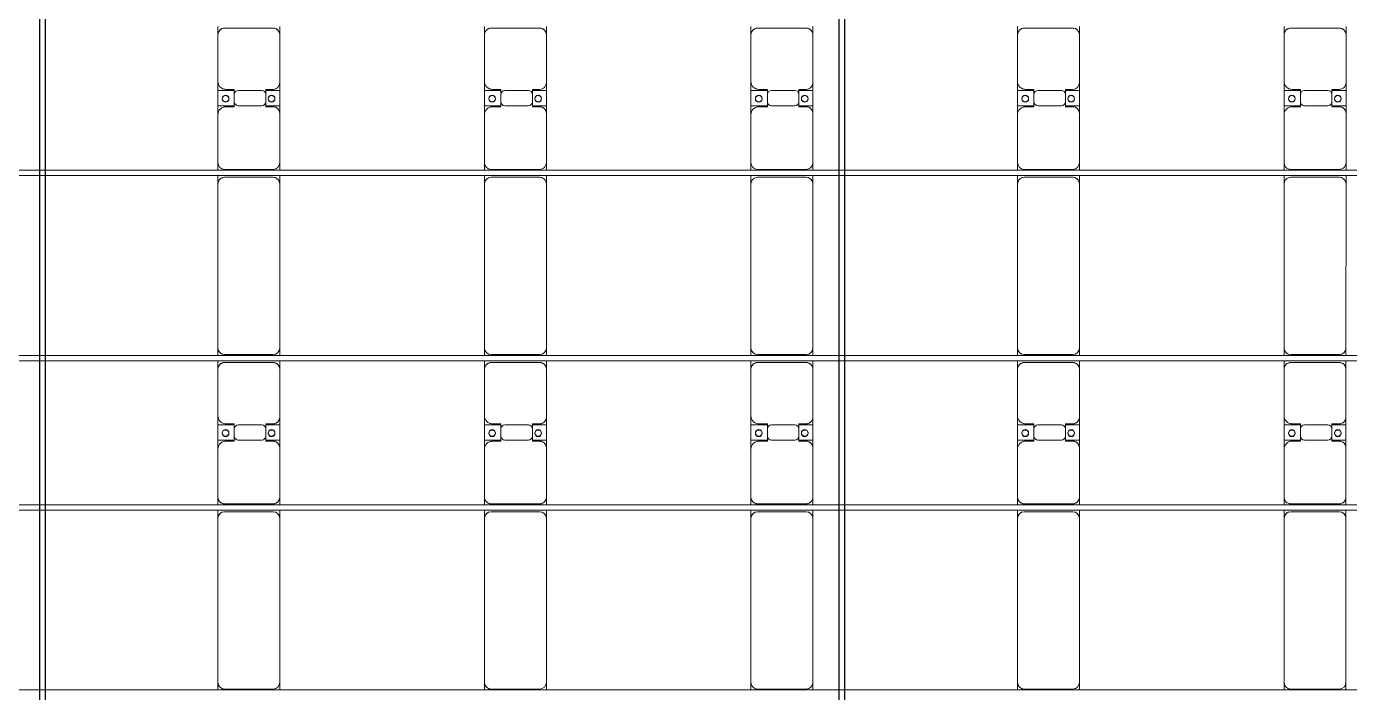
# Model space of a CAD drawing. Header units: millimetres. Extents: x -147246 to 112336, y -213734 to -86506.
# Drawn here: x -33783 to -23856, y -144785 to -139786 of the extents above; entities that cross this region are included whole.
import ezdxf

# ---------------------------------------------------------------- set-up
doc = ezdxf.new("R2010")
doc.units = ezdxf.units.MM
doc.layers.add('A-GENM', color=13, linetype='Continuous', lineweight=9)
doc.layers.add('S-BEAM', color=12, linetype='Continuous', lineweight=9)

# ---------------------------------------------------------------- blocks, each defined once
blk = doc.blocks.new('Dầm C52 - Dầm C52-18779-BỐ TRÍ KHUNG KẾT CẤU BÈ PIN 05')
at = {"layer": 'S-BEAM', "color": 1}
for p, q in [((-74474.3, 20), (74474.3, 20)), ((74474.3, -20), (-74474.3, -20))]:
    blk.add_line(p, q, dxfattribs=at)
blk = doc.blocks.new('Dầm C52 - Dầm C52-18780-BỐ TRÍ KHUNG KẾT CẤU BÈ PIN 05')
at = {"layer": 'S-BEAM', "color": 1}
for p, q in [((-74474.3, 20), (74474.3, 20)), ((74474.3, -20), (-74474.3, -20))]:
    blk.add_line(p, q, dxfattribs=at)
blk = doc.blocks.new('Dầm C52 - Dầm C52-18781-BỐ TRÍ KHUNG KẾT CẤU BÈ PIN 05')
at = {"layer": 'S-BEAM', "color": 1}
blk.add_line((74474.3, -20), (-74474.3, -20), dxfattribs=at)
blk = doc.blocks.new('Dai phao do pin - DẢI PHAO ĐỠ PIN-V33-BỐ TRÍ KHUNG KẾT CẤU BÈ PIN 05')
at = {"layer": 'A-GENM', "color": 7}
for p, q in [((57053.2, 241.6), (57109.7, 241.6)), ((58340.3, 241.6), (57109.7, 241.6)), ((58340.3, 241.6), (58403.2, 241.6)), ((58443.2, 241.6), (58499.7, 241.6)), ((58859.7, 241.6), (58499.7, 241.6)), ((58859.7, 241.6), (59042.2, 241.6)), ((58927.8, 241.6), (59110.3, 241.6)), ((58927.8, 118.2), (58927.8, 241.6)), ((59042.2, 241.6), (59042.2, 118.2)), ((59460.3, 241.6), (59110.3, 241.6)), ((59460.3, 241.6), (59523.2, 241.6)), ((59563.2, 241.6), (59619.7, 241.6)), ((60850.3, 241.6), (59619.7, 241.6)), ((60850.3, 241.6), (60913.2, 241.6)), ((60953.2, 241.6), (61009.7, 241.6)), ((61369.7, 241.6), (61009.7, 241.6)), ((61369.7, 241.6), (61552.2, 241.6)), ((61437.8, 241.6), (61620.3, 241.6)), ((61437.8, 118.2), (61437.8, 241.6)), ((61552.2, 241.6), (61552.2, 118.2)), ((61970.3, 241.6), (61620.3, 241.6)), ((61970.3, 241.6), (62031.7, 241.6)), ((57059.7, 191.6), (57059.7, -173.4)), ((58390.3, -173.4), (58390.3, 191.6)), ((58449.7, 191.6), (58449.7, -173.4)), ((58919.7, 118.2), (58919.7, 181.6)), ((59012.2, 118.2), (58919.7, 118.2)), ((59050.3, 118.2), (58957.8, 118.2)), ((59050.3, 181.6), (59050.3, 118.2)), ((59510.3, -173.4), (59510.3, 191.6)), ((59569.7, 191.6), (59569.7, -173.4)), ((60900.3, -173.4), (60900.3, 191.6)), ((60959.7, 191.6), (60959.7, -173.4)), ((61429.7, 118.2), (61429.7, 181.6)), ((61522.2, 118.2), (61429.7, 118.2)), ((61560.3, 118.2), (61467.8, 118.2)), ((61560.3, 181.6), (61560.3, 118.2)), ((62020.3, -173.4), (62020.3, 191.6)), ((58927.8, 88.2), (58927.8, -88.2)), ((59042.2, -88.2), (59042.2, 88.2)), ((61437.8, 88.2), (61437.8, -88.2)), ((61552.2, -88.2), (61552.2, 88.2)), ((58919.7, -173.4), (58919.7, -118.2)), ((58919.7, -118.2), (59012.2, -118.2)), ((58927.8, -223.4), (58927.8, -118.2)), ((58957.8, -118.2), (59050.3, -118.2)), ((59042.2, -118.2), (59042.2, -223.4)), ((59050.3, -118.2), (59050.3, -173.4)), ((61429.7, -173.4), (61429.7, -118.2)), ((61429.7, -118.2), (61522.2, -118.2)), ((61437.8, -223.4), (61437.8, -118.2)), ((61467.8, -118.2), (61560.3, -118.2)), ((61552.2, -118.2), (61552.2, -223.4)), ((61560.3, -118.2), (61560.3, -173.4)), ((57109.7, -223.4), (57053.2, -223.4)), ((57109.7, -223.4), (58340.3, -223.4)), ((58403.2, -223.4), (58340.3, -223.4)), ((58499.7, -223.4), (58443.2, -223.4)), ((58499.7, -223.4), (58869.7, -223.4)), ((59042.2, -223.4), (58869.7, -223.4)), ((59100.3, -223.4), (58927.8, -223.4)), ((59100.3, -223.4), (59460.3, -223.4)), ((59523.2, -223.4), (59460.3, -223.4)), ((59619.7, -223.4), (59563.2, -223.4)), ((59619.7, -223.4), (60850.3, -223.4)), ((60913.2, -223.4), (60850.3, -223.4)), ((61009.7, -223.4), (60953.2, -223.4)), ((61009.7, -223.4), (61379.7, -223.4)), ((61552.2, -223.4), (61379.7, -223.4)), ((61610.3, -223.4), (61437.8, -223.4)), ((61610.3, -223.4), (61970.3, -223.4)), ((62031.7, -223.4), (61970.3, -223.4))]:
    blk.add_line(p, q, dxfattribs=at)
for centre, radius, start, end in [((57109.7, 191.6), 50, 90, 180), ((57109.7, 191.6), 50, 105, 180), ((58340.3, 191.6), 50, 0, 90), ((58340.3, 191.6), 50, 15, 90), ((58499.7, 191.6), 50, 90, 180), ((58499.7, 191.6), 50, 135, 180), ((58859.7, 181.6), 60, 0, 90), ((58859.7, 181.6), 60, 0, 30), ((58978.6, 183.2), 25, 0, 180), ((58981.4, 183.2), 25, 360, 180), ((59110.3, 181.6), 60, 90, 180), ((59110.3, 181.6), 60, 150, 180), ((59460.3, 191.6), 50, 0, 90), ((59460.3, 191.6), 50, 0, 45), ((59619.7, 191.6), 50, 90, 180), ((59619.7, 191.6), 50, 105, 180), ((60850.3, 191.6), 50, 360, 90), ((60850.3, 191.6), 50, 15, 90), ((61009.7, 191.6), 50, 90, 180), ((61009.7, 191.6), 50, 135, 180), ((61369.7, 181.6), 60, 0, 90), ((61369.7, 181.6), 60, 0, 30), ((61488.6, 183.2), 25, 360, 180), ((61491.4, 183.2), 25, 0, 180), ((61620.3, 181.6), 60, 90, 180), ((61620.3, 181.6), 60, 150, 180), ((61970.3, 191.6), 50, 0, 90), ((61970.3, 191.6), 50, 0, 45), ((58957.8, 88.2), 30, 90, 180), ((58978.6, 183.2), 25, 180, 0), ((58981.4, 183.2), 25, 180, 360), ((59012.2, 88.2), 30, 0, 90), ((61467.8, 88.2), 30, 90, 180), ((61488.6, 183.2), 25, 180, 360), ((61491.4, 183.2), 25, 180, 0), ((61522.2, 88.2), 30, 0, 90), ((58957.8, -88.2), 30, 180, 270), ((59012.2, -88.2), 30, 270, 0), ((61467.8, -88.2), 30, 180, 270), ((61522.2, -88.2), 30, 270, 0), ((57109.7, -173.4), 50, 180, 270), ((57109.7, -173.4), 50, 180, 270), ((58340.3, -173.4), 50, 270, 0), ((58340.3, -173.4), 50, 285, 360), ((58499.7, -173.4), 50, 180, 270), ((58499.7, -173.4), 50, 180, 225), ((58869.7, -173.4), 50, 270, 0), ((58869.7, -173.4), 50, 315, 0), ((58978.6, -161.8), 25, 0, 180), ((58978.6, -161.8), 25, 180, 0), ((58981.4, -161.8), 25, 360, 180), ((58981.4, -161.8), 25, 180, 360), ((59100.3, -173.4), 50, 180, 270), ((59100.3, -173.4), 50, 180, 225), ((59460.3, -173.4), 50, 270, 0), ((59460.3, -173.4), 50, 315, 0), ((59619.7, -173.4), 50, 180, 270), ((59619.7, -173.4), 50, 180, 270), ((60850.3, -173.4), 50, 270, 360), ((60850.3, -173.4), 50, 285, 360), ((61009.7, -173.4), 50, 180, 270), ((61009.7, -173.4), 50, 180, 225), ((61379.7, -173.4), 50, 270, 0), ((61379.7, -173.4), 50, 315, 0), ((61488.6, -161.8), 25, 0, 180), ((61488.6, -161.8), 25, 180, 360), ((61491.4, -161.8), 25, 0, 180), ((61491.4, -161.8), 25, 180, 0), ((61610.3, -173.4), 50, 180, 270), ((61610.3, -173.4), 50, 180, 225), ((61970.3, -173.4), 50, 270, 0), ((61970.3, -173.4), 50, 315, 0)]:
    blk.add_arc(centre, radius, start, end, dxfattribs=at)
blk = doc.blocks.new('Dai phao do pin - DẢI PHAO ĐỠ PIN-V34-BỐ TRÍ KHUNG KẾT CẤU BÈ PIN 05')
at = {"layer": 'A-GENM', "color": 7}
for p, q in [((57053.2, 241.6), (57109.7, 241.6)), ((58340.3, 241.6), (57109.7, 241.6)), ((58340.3, 241.6), (58403.2, 241.6)), ((58443.2, 241.6), (58499.7, 241.6)), ((58859.7, 241.6), (58499.7, 241.6)), ((58859.7, 241.6), (59042.2, 241.6)), ((58927.8, 241.6), (59110.3, 241.6)), ((58927.8, 118.2), (58927.8, 241.6)), ((59042.2, 241.6), (59042.2, 118.2)), ((59460.3, 241.6), (59110.3, 241.6)), ((59460.3, 241.6), (59523.2, 241.6)), ((59563.2, 241.6), (59619.7, 241.6)), ((60850.3, 241.6), (59619.7, 241.6)), ((60850.3, 241.6), (60913.2, 241.6)), ((60953.2, 241.6), (61009.7, 241.6)), ((61369.7, 241.6), (61009.7, 241.6)), ((61369.7, 241.6), (61552.2, 241.6)), ((61437.8, 241.6), (61620.3, 241.6)), ((61437.8, 118.2), (61437.8, 241.6)), ((61552.2, 241.6), (61552.2, 118.2)), ((61970.3, 241.6), (61620.3, 241.6)), ((61970.3, 241.6), (62031.7, 241.6)), ((57059.7, 191.6), (57059.7, -173.4)), ((58390.3, -173.4), (58390.3, 191.6)), ((58449.7, 191.6), (58449.7, -173.4)), ((58919.7, 118.2), (58919.7, 181.6)), ((59012.2, 118.2), (58919.7, 118.2)), ((59050.3, 118.2), (58957.8, 118.2)), ((59050.3, 181.6), (59050.3, 118.2)), ((59510.3, -173.4), (59510.3, 191.6)), ((59569.7, 191.6), (59569.7, -173.4)), ((60900.3, -173.4), (60900.3, 191.6)), ((60959.7, 191.6), (60959.7, -173.4)), ((61429.7, 118.2), (61429.7, 181.6)), ((61522.2, 118.2), (61429.7, 118.2)), ((61560.3, 118.2), (61467.8, 118.2)), ((61560.3, 181.6), (61560.3, 118.2)), ((62020.3, -173.4), (62020.3, 191.6)), ((58927.8, 88.2), (58927.8, -88.2)), ((59042.2, -88.2), (59042.2, 88.2)), ((61437.8, 88.2), (61437.8, -88.2)), ((61552.2, -88.2), (61552.2, 88.2)), ((58919.7, -173.4), (58919.7, -118.2)), ((58919.7, -118.2), (59012.2, -118.2)), ((58927.8, -223.4), (58927.8, -118.2)), ((58957.8, -118.2), (59050.3, -118.2)), ((59042.2, -118.2), (59042.2, -223.4)), ((59050.3, -118.2), (59050.3, -173.4)), ((61429.7, -173.4), (61429.7, -118.2)), ((61429.7, -118.2), (61522.2, -118.2)), ((61437.8, -223.4), (61437.8, -118.2)), ((61467.8, -118.2), (61560.3, -118.2)), ((61552.2, -118.2), (61552.2, -223.4)), ((61560.3, -118.2), (61560.3, -173.4)), ((57109.7, -223.4), (57053.2, -223.4)), ((57109.7, -223.4), (58340.3, -223.4)), ((58403.2, -223.4), (58340.3, -223.4)), ((58499.7, -223.4), (58443.2, -223.4)), ((58499.7, -223.4), (58869.7, -223.4)), ((59042.2, -223.4), (58869.7, -223.4)), ((59100.3, -223.4), (58927.8, -223.4)), ((59100.3, -223.4), (59460.3, -223.4)), ((59523.2, -223.4), (59460.3, -223.4)), ((59619.7, -223.4), (59563.2, -223.4)), ((59619.7, -223.4), (60850.3, -223.4)), ((60913.2, -223.4), (60850.3, -223.4)), ((61009.7, -223.4), (60953.2, -223.4)), ((61009.7, -223.4), (61379.7, -223.4)), ((61552.2, -223.4), (61379.7, -223.4)), ((61610.3, -223.4), (61437.8, -223.4)), ((61610.3, -223.4), (61970.3, -223.4)), ((62031.7, -223.4), (61970.3, -223.4))]:
    blk.add_line(p, q, dxfattribs=at)
for centre, radius, start, end in [((57109.7, 191.6), 50, 90, 180), ((57109.7, 191.6), 50, 105, 180), ((58340.3, 191.6), 50, 0, 90), ((58340.3, 191.6), 50, 15, 90), ((58499.7, 191.6), 50, 90, 180), ((58499.7, 191.6), 50, 135, 180), ((58859.7, 181.6), 60, 0, 90), ((58859.7, 181.6), 60, 0, 30), ((58978.6, 183.2), 25, 0, 180), ((58981.4, 183.2), 25, 360, 180), ((59110.3, 181.6), 60, 90, 180), ((59110.3, 181.6), 60, 150, 180), ((59460.3, 191.6), 50, 0, 90), ((59460.3, 191.6), 50, 0, 45), ((59619.7, 191.6), 50, 90, 180), ((59619.7, 191.6), 50, 105, 180), ((60850.3, 191.6), 50, 360, 90), ((60850.3, 191.6), 50, 15, 90), ((61009.7, 191.6), 50, 90, 180), ((61009.7, 191.6), 50, 135, 180), ((61369.7, 181.6), 60, 0, 90), ((61369.7, 181.6), 60, 0, 30), ((61488.6, 183.2), 25, 360, 180), ((61491.4, 183.2), 25, 0, 180), ((61620.3, 181.6), 60, 90, 180), ((61620.3, 181.6), 60, 150, 180), ((61970.3, 191.6), 50, 0, 90), ((61970.3, 191.6), 50, 0, 45), ((58957.8, 88.2), 30, 90, 180), ((58978.6, 183.2), 25, 180, 0), ((58981.4, 183.2), 25, 180, 360), ((59012.2, 88.2), 30, 0, 90), ((61467.8, 88.2), 30, 90, 180), ((61488.6, 183.2), 25, 180, 360), ((61491.4, 183.2), 25, 180, 0), ((61522.2, 88.2), 30, 0, 90), ((58957.8, -88.2), 30, 180, 270), ((59012.2, -88.2), 30, 270, 0), ((61467.8, -88.2), 30, 180, 270), ((61522.2, -88.2), 30, 270, 0), ((57109.7, -173.4), 50, 180, 270), ((57109.7, -173.4), 50, 180, 270), ((58340.3, -173.4), 50, 270, 0), ((58340.3, -173.4), 50, 285, 360), ((58499.7, -173.4), 50, 180, 270), ((58499.7, -173.4), 50, 180, 225), ((58869.7, -173.4), 50, 270, 0), ((58869.7, -173.4), 50, 315, 0), ((58978.6, -161.8), 25, 0, 180), ((58978.6, -161.8), 25, 180, 0), ((58981.4, -161.8), 25, 360, 180), ((58981.4, -161.8), 25, 180, 360), ((59100.3, -173.4), 50, 180, 270), ((59100.3, -173.4), 50, 180, 225), ((59460.3, -173.4), 50, 270, 0), ((59460.3, -173.4), 50, 315, 0), ((59619.7, -173.4), 50, 180, 270), ((59619.7, -173.4), 50, 180, 270), ((60850.3, -173.4), 50, 270, 360), ((60850.3, -173.4), 50, 285, 360), ((61009.7, -173.4), 50, 180, 270), ((61009.7, -173.4), 50, 180, 225), ((61379.7, -173.4), 50, 270, 0), ((61379.7, -173.4), 50, 315, 0), ((61488.6, -161.8), 25, 0, 180), ((61488.6, -161.8), 25, 180, 360), ((61491.4, -161.8), 25, 0, 180), ((61491.4, -161.8), 25, 180, 0), ((61610.3, -173.4), 50, 180, 270), ((61610.3, -173.4), 50, 180, 225), ((61970.3, -173.4), 50, 270, 0), ((61970.3, -173.4), 50, 315, 0)]:
    blk.add_arc(centre, radius, start, end, dxfattribs=at)
blk = doc.blocks.new('Dai phao do pin - DẢI PHAO ĐỠ PIN-V35-BỐ TRÍ KHUNG KẾT CẤU BÈ PIN 05')
at = {"layer": 'A-GENM', "color": 7}
for p, q in [((57053.2, 241.6), (57109.7, 241.6)), ((58340.3, 241.6), (57109.7, 241.6)), ((58340.3, 241.6), (58403.2, 241.6)), ((58443.2, 241.6), (58499.7, 241.6)), ((58859.7, 241.6), (58499.7, 241.6)), ((58859.7, 241.6), (59042.2, 241.6)), ((58927.8, 241.6), (59110.3, 241.6)), ((58927.8, 118.2), (58927.8, 241.6)), ((59042.2, 241.6), (59042.2, 118.2)), ((59460.3, 241.6), (59110.3, 241.6)), ((59460.3, 241.6), (59523.2, 241.6)), ((59563.2, 241.6), (59619.7, 241.6)), ((60850.3, 241.6), (59619.7, 241.6)), ((60850.3, 241.6), (60913.2, 241.6)), ((60953.2, 241.6), (61009.7, 241.6)), ((61369.7, 241.6), (61009.7, 241.6)), ((61369.7, 241.6), (61552.2, 241.6)), ((61437.8, 241.6), (61620.3, 241.6)), ((61437.8, 118.2), (61437.8, 241.6)), ((61552.2, 241.6), (61552.2, 118.2)), ((61970.3, 241.6), (61620.3, 241.6)), ((61970.3, 241.6), (62031.7, 241.6)), ((57059.7, 191.6), (57059.7, -173.4)), ((58390.3, -173.4), (58390.3, 191.6)), ((58449.7, 191.6), (58449.7, -173.4)), ((58919.7, 118.2), (58919.7, 181.6)), ((59012.2, 118.2), (58919.7, 118.2)), ((59050.3, 118.2), (58957.8, 118.2)), ((59050.3, 181.6), (59050.3, 118.2)), ((59510.3, -173.4), (59510.3, 191.6)), ((59569.7, 191.6), (59569.7, -173.4)), ((60900.3, -173.4), (60900.3, 191.6)), ((60959.7, 191.6), (60959.7, -173.4)), ((61429.7, 118.2), (61429.7, 181.6)), ((61522.2, 118.2), (61429.7, 118.2)), ((61560.3, 118.2), (61467.8, 118.2)), ((61560.3, 181.6), (61560.3, 118.2)), ((62020.3, -173.4), (62020.3, 191.6)), ((58927.8, 88.2), (58927.8, -88.2)), ((59042.2, -88.2), (59042.2, 88.2)), ((61437.8, 88.2), (61437.8, -88.2)), ((61552.2, -88.2), (61552.2, 88.2)), ((58919.7, -173.4), (58919.7, -118.2)), ((58919.7, -118.2), (59012.2, -118.2)), ((58927.8, -223.4), (58927.8, -118.2)), ((58957.8, -118.2), (59050.3, -118.2)), ((59042.2, -118.2), (59042.2, -223.4)), ((59050.3, -118.2), (59050.3, -173.4)), ((61429.7, -173.4), (61429.7, -118.2)), ((61429.7, -118.2), (61522.2, -118.2)), ((61437.8, -223.4), (61437.8, -118.2)), ((61467.8, -118.2), (61560.3, -118.2)), ((61552.2, -118.2), (61552.2, -223.4)), ((61560.3, -118.2), (61560.3, -173.4)), ((57109.7, -223.4), (57053.2, -223.4)), ((57109.7, -223.4), (58340.3, -223.4)), ((58403.2, -223.4), (58340.3, -223.4)), ((58499.7, -223.4), (58443.2, -223.4)), ((58499.7, -223.4), (58869.7, -223.4)), ((59042.2, -223.4), (58869.7, -223.4)), ((59100.3, -223.4), (58927.8, -223.4)), ((59100.3, -223.4), (59460.3, -223.4)), ((59523.2, -223.4), (59460.3, -223.4)), ((59619.7, -223.4), (59563.2, -223.4)), ((59619.7, -223.4), (60850.3, -223.4)), ((60913.2, -223.4), (60850.3, -223.4)), ((61009.7, -223.4), (60953.2, -223.4)), ((61009.7, -223.4), (61379.7, -223.4)), ((61552.2, -223.4), (61379.7, -223.4)), ((61610.3, -223.4), (61437.8, -223.4)), ((61610.3, -223.4), (61970.3, -223.4)), ((62031.7, -223.4), (61970.3, -223.4))]:
    blk.add_line(p, q, dxfattribs=at)
for centre, radius, start, end in [((57109.7, 191.6), 50, 90, 180), ((57109.7, 191.6), 50, 105, 180), ((58340.3, 191.6), 50, 0, 90), ((58340.3, 191.6), 50, 15, 90), ((58499.7, 191.6), 50, 90, 180), ((58499.7, 191.6), 50, 135, 180), ((58859.7, 181.6), 60, 0, 90), ((58859.7, 181.6), 60, 0, 30), ((58978.6, 183.2), 25, 0, 180), ((58981.4, 183.2), 25, 360, 180), ((59110.3, 181.6), 60, 90, 180), ((59110.3, 181.6), 60, 150, 180), ((59460.3, 191.6), 50, 0, 90), ((59460.3, 191.6), 50, 0, 45), ((59619.7, 191.6), 50, 90, 180), ((59619.7, 191.6), 50, 105, 180), ((60850.3, 191.6), 50, 360, 90), ((60850.3, 191.6), 50, 15, 90), ((61009.7, 191.6), 50, 90, 180), ((61009.7, 191.6), 50, 135, 180), ((61369.7, 181.6), 60, 0, 90), ((61369.7, 181.6), 60, 0, 30), ((61488.6, 183.2), 25, 360, 180), ((61491.4, 183.2), 25, 0, 180), ((61620.3, 181.6), 60, 90, 180), ((61620.3, 181.6), 60, 150, 180), ((61970.3, 191.6), 50, 0, 90), ((61970.3, 191.6), 50, 0, 45), ((58957.8, 88.2), 30, 90, 180), ((58978.6, 183.2), 25, 180, 0), ((58981.4, 183.2), 25, 180, 360), ((59012.2, 88.2), 30, 0, 90), ((61467.8, 88.2), 30, 90, 180), ((61488.6, 183.2), 25, 180, 360), ((61491.4, 183.2), 25, 180, 0), ((61522.2, 88.2), 30, 0, 90), ((58957.8, -88.2), 30, 180, 270), ((59012.2, -88.2), 30, 270, 0), ((61467.8, -88.2), 30, 180, 270), ((61522.2, -88.2), 30, 270, 0), ((57109.7, -173.4), 50, 180, 270), ((57109.7, -173.4), 50, 180, 270), ((58340.3, -173.4), 50, 270, 0), ((58340.3, -173.4), 50, 285, 360), ((58499.7, -173.4), 50, 180, 270), ((58499.7, -173.4), 50, 180, 225), ((58869.7, -173.4), 50, 270, 0), ((58869.7, -173.4), 50, 315, 0), ((58978.6, -161.8), 25, 0, 180), ((58978.6, -161.8), 25, 180, 0), ((58981.4, -161.8), 25, 360, 180), ((58981.4, -161.8), 25, 180, 360), ((59100.3, -173.4), 50, 180, 270), ((59100.3, -173.4), 50, 180, 225), ((59460.3, -173.4), 50, 270, 0), ((59460.3, -173.4), 50, 315, 0), ((59619.7, -173.4), 50, 180, 270), ((59619.7, -173.4), 50, 180, 270), ((60850.3, -173.4), 50, 270, 360), ((60850.3, -173.4), 50, 285, 360), ((61009.7, -173.4), 50, 180, 270), ((61009.7, -173.4), 50, 180, 225), ((61379.7, -173.4), 50, 270, 0), ((61379.7, -173.4), 50, 315, 0), ((61488.6, -161.8), 25, 0, 180), ((61488.6, -161.8), 25, 180, 360), ((61491.4, -161.8), 25, 0, 180), ((61491.4, -161.8), 25, 180, 0), ((61610.3, -173.4), 50, 180, 270), ((61610.3, -173.4), 50, 180, 225), ((61970.3, -173.4), 50, 270, 0), ((61970.3, -173.4), 50, 315, 0)]:
    blk.add_arc(centre, radius, start, end, dxfattribs=at)
blk = doc.blocks.new('Dai phao do pin - DẢI PHAO ĐỠ PIN-V36-BỐ TRÍ KHUNG KẾT CẤU BÈ PIN 05')
at = {"layer": 'A-GENM', "color": 7}
for p, q in [((57053.2, 241.6), (57109.7, 241.6)), ((58340.3, 241.6), (57109.7, 241.6)), ((58340.3, 241.6), (58403.2, 241.6)), ((58443.2, 241.6), (58499.7, 241.6)), ((58859.7, 241.6), (58499.7, 241.6)), ((58859.7, 241.6), (59042.2, 241.6)), ((58927.8, 241.6), (59110.3, 241.6)), ((58927.8, 118.2), (58927.8, 241.6)), ((59042.2, 241.6), (59042.2, 118.2)), ((59460.3, 241.6), (59110.3, 241.6)), ((59460.3, 241.6), (59523.2, 241.6)), ((59563.2, 241.6), (59619.7, 241.6)), ((60850.3, 241.6), (59619.7, 241.6)), ((60850.3, 241.6), (60913.2, 241.6)), ((60953.2, 241.6), (61009.7, 241.6)), ((61369.7, 241.6), (61009.7, 241.6)), ((61369.7, 241.6), (61552.2, 241.6)), ((61437.8, 241.6), (61620.3, 241.6)), ((61437.8, 118.2), (61437.8, 241.6)), ((61552.2, 241.6), (61552.2, 118.2)), ((61970.3, 241.6), (61620.3, 241.6)), ((61970.3, 241.6), (62031.7, 241.6)), ((57059.7, 191.6), (57059.7, -173.4)), ((58390.3, -173.4), (58390.3, 191.6)), ((58449.7, 191.6), (58449.7, -173.4)), ((58919.7, 118.2), (58919.7, 181.6)), ((59012.2, 118.2), (58919.7, 118.2)), ((59050.3, 118.2), (58957.8, 118.2)), ((59050.3, 181.6), (59050.3, 118.2)), ((59510.3, -173.4), (59510.3, 191.6)), ((59569.7, 191.6), (59569.7, -173.4)), ((60900.3, -173.4), (60900.3, 191.6)), ((60959.7, 191.6), (60959.7, -173.4)), ((61429.7, 118.2), (61429.7, 181.6)), ((61522.2, 118.2), (61429.7, 118.2)), ((61560.3, 118.2), (61467.8, 118.2)), ((61560.3, 181.6), (61560.3, 118.2)), ((62020.3, -173.4), (62020.3, 191.6)), ((58927.8, 88.2), (58927.8, -88.2)), ((59042.2, -88.2), (59042.2, 88.2)), ((61437.8, 88.2), (61437.8, -88.2)), ((61552.2, -88.2), (61552.2, 88.2)), ((58919.7, -173.4), (58919.7, -118.2)), ((58919.7, -118.2), (59012.2, -118.2)), ((58927.8, -223.4), (58927.8, -118.2)), ((58957.8, -118.2), (59050.3, -118.2)), ((59042.2, -118.2), (59042.2, -223.4)), ((59050.3, -118.2), (59050.3, -173.4)), ((61429.7, -173.4), (61429.7, -118.2)), ((61429.7, -118.2), (61522.2, -118.2)), ((61437.8, -223.4), (61437.8, -118.2)), ((61467.8, -118.2), (61560.3, -118.2)), ((61552.2, -118.2), (61552.2, -223.4)), ((61560.3, -118.2), (61560.3, -173.4)), ((57109.7, -223.4), (57053.2, -223.4)), ((57109.7, -223.4), (58340.3, -223.4)), ((58403.2, -223.4), (58340.3, -223.4)), ((58499.7, -223.4), (58443.2, -223.4)), ((58499.7, -223.4), (58869.7, -223.4)), ((59042.2, -223.4), (58869.7, -223.4)), ((59100.3, -223.4), (58927.8, -223.4)), ((59100.3, -223.4), (59460.3, -223.4)), ((59523.2, -223.4), (59460.3, -223.4)), ((59619.7, -223.4), (59563.2, -223.4)), ((59619.7, -223.4), (60850.3, -223.4)), ((60913.2, -223.4), (60850.3, -223.4)), ((61009.7, -223.4), (60953.2, -223.4)), ((61009.7, -223.4), (61379.7, -223.4)), ((61552.2, -223.4), (61379.7, -223.4)), ((61610.3, -223.4), (61437.8, -223.4)), ((61610.3, -223.4), (61970.3, -223.4)), ((62031.7, -223.4), (61970.3, -223.4))]:
    blk.add_line(p, q, dxfattribs=at)
for centre, radius, start, end in [((57109.7, 191.6), 50, 90, 180), ((57109.7, 191.6), 50, 105, 180), ((58340.3, 191.6), 50, 0, 90), ((58340.3, 191.6), 50, 15, 90), ((58499.7, 191.6), 50, 90, 180), ((58499.7, 191.6), 50, 135, 180), ((58859.7, 181.6), 60, 0, 90), ((58859.7, 181.6), 60, 0, 30), ((58978.6, 183.2), 25, 0, 180), ((58981.4, 183.2), 25, 360, 180), ((59110.3, 181.6), 60, 90, 180), ((59110.3, 181.6), 60, 150, 180), ((59460.3, 191.6), 50, 0, 90), ((59460.3, 191.6), 50, 0, 45), ((59619.7, 191.6), 50, 90, 180), ((59619.7, 191.6), 50, 105, 180), ((60850.3, 191.6), 50, 360, 90), ((60850.3, 191.6), 50, 15, 90), ((61009.7, 191.6), 50, 90, 180), ((61009.7, 191.6), 50, 135, 180), ((61369.7, 181.6), 60, 0, 90), ((61369.7, 181.6), 60, 0, 30), ((61488.6, 183.2), 25, 360, 180), ((61491.4, 183.2), 25, 0, 180), ((61620.3, 181.6), 60, 90, 180), ((61620.3, 181.6), 60, 150, 180), ((61970.3, 191.6), 50, 0, 90), ((61970.3, 191.6), 50, 0, 45), ((58957.8, 88.2), 30, 90, 180), ((58978.6, 183.2), 25, 180, 0), ((58981.4, 183.2), 25, 180, 360), ((59012.2, 88.2), 30, 0, 90), ((61467.8, 88.2), 30, 90, 180), ((61488.6, 183.2), 25, 180, 360), ((61491.4, 183.2), 25, 180, 0), ((61522.2, 88.2), 30, 0, 90), ((58957.8, -88.2), 30, 180, 270), ((59012.2, -88.2), 30, 270, 0), ((61467.8, -88.2), 30, 180, 270), ((61522.2, -88.2), 30, 270, 0), ((57109.7, -173.4), 50, 180, 270), ((57109.7, -173.4), 50, 180, 270), ((58340.3, -173.4), 50, 270, 0), ((58340.3, -173.4), 50, 285, 360), ((58499.7, -173.4), 50, 180, 270), ((58499.7, -173.4), 50, 180, 225), ((58869.7, -173.4), 50, 270, 0), ((58869.7, -173.4), 50, 315, 0), ((58978.6, -161.8), 25, 0, 180), ((58978.6, -161.8), 25, 180, 0), ((58981.4, -161.8), 25, 360, 180), ((58981.4, -161.8), 25, 180, 360), ((59100.3, -173.4), 50, 180, 270), ((59100.3, -173.4), 50, 180, 225), ((59460.3, -173.4), 50, 270, 0), ((59460.3, -173.4), 50, 315, 0), ((59619.7, -173.4), 50, 180, 270), ((59619.7, -173.4), 50, 180, 270), ((60850.3, -173.4), 50, 270, 360), ((60850.3, -173.4), 50, 285, 360), ((61009.7, -173.4), 50, 180, 270), ((61009.7, -173.4), 50, 180, 225), ((61379.7, -173.4), 50, 270, 0), ((61379.7, -173.4), 50, 315, 0), ((61488.6, -161.8), 25, 0, 180), ((61488.6, -161.8), 25, 180, 360), ((61491.4, -161.8), 25, 0, 180), ((61491.4, -161.8), 25, 180, 0), ((61610.3, -173.4), 50, 180, 270), ((61610.3, -173.4), 50, 180, 225), ((61970.3, -173.4), 50, 270, 0), ((61970.3, -173.4), 50, 315, 0)]:
    blk.add_arc(centre, radius, start, end, dxfattribs=at)
blk = doc.blocks.new('Dai phao do pin - DẢI PHAO ĐỠ PIN-V37-BỐ TRÍ KHUNG KẾT CẤU BÈ PIN 05')
at = {"layer": 'A-GENM', "color": 7}
for p, q in [((57053.2, 241.6), (57109.7, 241.6)), ((58340.3, 241.6), (57109.7, 241.6)), ((58340.3, 241.6), (58403.2, 241.6)), ((58443.2, 241.6), (58499.7, 241.6)), ((58859.7, 241.6), (58499.7, 241.6)), ((58859.7, 241.6), (59042.2, 241.6)), ((58927.8, 241.6), (59110.3, 241.6)), ((58927.8, 118.2), (58927.8, 241.6)), ((59042.2, 241.6), (59042.2, 118.2)), ((59460.3, 241.6), (59110.3, 241.6)), ((59460.3, 241.6), (59523.2, 241.6)), ((59563.2, 241.6), (59619.7, 241.6)), ((60850.3, 241.6), (59619.7, 241.6)), ((60850.3, 241.6), (60913.2, 241.6)), ((60953.2, 241.6), (61009.7, 241.6)), ((61369.7, 241.6), (61009.7, 241.6)), ((61369.7, 241.6), (61552.2, 241.6)), ((61437.8, 241.6), (61620.3, 241.6)), ((61437.8, 118.2), (61437.8, 241.6)), ((61552.2, 241.6), (61552.2, 118.2)), ((61970.3, 241.6), (61620.3, 241.6)), ((61970.3, 241.6), (62031.7, 241.6)), ((57059.7, 191.6), (57059.7, -173.4)), ((58390.3, -173.4), (58390.3, 191.6)), ((58449.7, 191.6), (58449.7, -173.4)), ((58919.7, 118.2), (58919.7, 181.6)), ((59012.2, 118.2), (58919.7, 118.2)), ((59050.3, 118.2), (58957.8, 118.2)), ((59050.3, 181.6), (59050.3, 118.2)), ((59510.3, -173.4), (59510.3, 191.6)), ((59569.7, 191.6), (59569.7, -173.4)), ((60900.3, -173.4), (60900.3, 191.6)), ((60959.7, 191.6), (60959.7, -173.4)), ((61429.7, 118.2), (61429.7, 181.6)), ((61522.2, 118.2), (61429.7, 118.2)), ((61560.3, 118.2), (61467.8, 118.2)), ((61560.3, 181.6), (61560.3, 118.2)), ((62020.3, -173.4), (62020.3, 191.6)), ((58927.8, 88.2), (58927.8, -88.2)), ((59042.2, -88.2), (59042.2, 88.2)), ((61437.8, 88.2), (61437.8, -88.2)), ((61552.2, -88.2), (61552.2, 88.2)), ((58919.7, -173.4), (58919.7, -118.2)), ((58919.7, -118.2), (59012.2, -118.2)), ((58927.8, -223.4), (58927.8, -118.2)), ((58957.8, -118.2), (59050.3, -118.2)), ((59042.2, -118.2), (59042.2, -223.4)), ((59050.3, -118.2), (59050.3, -173.4)), ((61429.7, -173.4), (61429.7, -118.2)), ((61429.7, -118.2), (61522.2, -118.2)), ((61437.8, -223.4), (61437.8, -118.2)), ((61467.8, -118.2), (61560.3, -118.2)), ((61552.2, -118.2), (61552.2, -223.4)), ((61560.3, -118.2), (61560.3, -173.4)), ((57109.7, -223.4), (57053.2, -223.4)), ((57109.7, -223.4), (58340.3, -223.4)), ((58403.2, -223.4), (58340.3, -223.4)), ((58499.7, -223.4), (58443.2, -223.4)), ((58499.7, -223.4), (58869.7, -223.4)), ((59042.2, -223.4), (58869.7, -223.4)), ((59100.3, -223.4), (58927.8, -223.4)), ((59100.3, -223.4), (59460.3, -223.4)), ((59523.2, -223.4), (59460.3, -223.4)), ((59619.7, -223.4), (59563.2, -223.4)), ((59619.7, -223.4), (60850.3, -223.4)), ((60913.2, -223.4), (60850.3, -223.4)), ((61009.7, -223.4), (60953.2, -223.4)), ((61009.7, -223.4), (61379.7, -223.4)), ((61552.2, -223.4), (61379.7, -223.4)), ((61610.3, -223.4), (61437.8, -223.4)), ((61610.3, -223.4), (61970.3, -223.4)), ((62031.7, -223.4), (61970.3, -223.4))]:
    blk.add_line(p, q, dxfattribs=at)
for centre, radius, start, end in [((57109.7, 191.6), 50, 90, 180), ((57109.7, 191.6), 50, 105, 180), ((58340.3, 191.6), 50, 0, 90), ((58340.3, 191.6), 50, 15, 90), ((58499.7, 191.6), 50, 90, 180), ((58499.7, 191.6), 50, 135, 180), ((58859.7, 181.6), 60, 0, 90), ((58859.7, 181.6), 60, 0, 30), ((58978.6, 183.2), 25, 0, 180), ((58981.4, 183.2), 25, 360, 180), ((59110.3, 181.6), 60, 90, 180), ((59110.3, 181.6), 60, 150, 180), ((59460.3, 191.6), 50, 0, 90), ((59460.3, 191.6), 50, 0, 45), ((59619.7, 191.6), 50, 90, 180), ((59619.7, 191.6), 50, 105, 180), ((60850.3, 191.6), 50, 360, 90), ((60850.3, 191.6), 50, 15, 90), ((61009.7, 191.6), 50, 90, 180), ((61009.7, 191.6), 50, 135, 180), ((61369.7, 181.6), 60, 0, 90), ((61369.7, 181.6), 60, 0, 30), ((61488.6, 183.2), 25, 360, 180), ((61491.4, 183.2), 25, 0, 180), ((61620.3, 181.6), 60, 90, 180), ((61620.3, 181.6), 60, 150, 180), ((61970.3, 191.6), 50, 0, 90), ((61970.3, 191.6), 50, 0, 45), ((58957.8, 88.2), 30, 90, 180), ((58978.6, 183.2), 25, 180, 0), ((58981.4, 183.2), 25, 180, 360), ((59012.2, 88.2), 30, 0, 90), ((61467.8, 88.2), 30, 90, 180), ((61488.6, 183.2), 25, 180, 360), ((61491.4, 183.2), 25, 180, 0), ((61522.2, 88.2), 30, 0, 90), ((58957.8, -88.2), 30, 180, 270), ((59012.2, -88.2), 30, 270, 0), ((61467.8, -88.2), 30, 180, 270), ((61522.2, -88.2), 30, 270, 0), ((57109.7, -173.4), 50, 180, 270), ((57109.7, -173.4), 50, 180, 270), ((58340.3, -173.4), 50, 270, 0), ((58340.3, -173.4), 50, 285, 360), ((58499.7, -173.4), 50, 180, 270), ((58499.7, -173.4), 50, 180, 225), ((58869.7, -173.4), 50, 270, 0), ((58869.7, -173.4), 50, 315, 0), ((58978.6, -161.8), 25, 0, 180), ((58978.6, -161.8), 25, 180, 0), ((58981.4, -161.8), 25, 360, 180), ((58981.4, -161.8), 25, 180, 360), ((59100.3, -173.4), 50, 180, 270), ((59100.3, -173.4), 50, 180, 225), ((59460.3, -173.4), 50, 270, 0), ((59460.3, -173.4), 50, 315, 0), ((59619.7, -173.4), 50, 180, 270), ((59619.7, -173.4), 50, 180, 270), ((60850.3, -173.4), 50, 270, 360), ((60850.3, -173.4), 50, 285, 360), ((61009.7, -173.4), 50, 180, 270), ((61009.7, -173.4), 50, 180, 225), ((61379.7, -173.4), 50, 270, 0), ((61379.7, -173.4), 50, 315, 0), ((61488.6, -161.8), 25, 0, 180), ((61488.6, -161.8), 25, 180, 360), ((61491.4, -161.8), 25, 0, 180), ((61491.4, -161.8), 25, 180, 0), ((61610.3, -173.4), 50, 180, 270), ((61610.3, -173.4), 50, 180, 225), ((61970.3, -173.4), 50, 270, 0), ((61970.3, -173.4), 50, 315, 0)]:
    blk.add_arc(centre, radius, start, end, dxfattribs=at)
blk = doc.blocks.new('Dầm C52 - Hộp 40x60-25900-BỐ TRÍ KHUNG KẾT CẤU BÈ PIN 05')
at = {"layer": 'S-BEAM', "color": 3, "lineweight": 25}
for p, q in [((-55977.2, 20), (55977.2, 20)), ((55977.2, -20), (-55977.2, -20))]:
    blk.add_line(p, q, dxfattribs=at)
blk = doc.blocks.new('Dầm C52 - Hộp 40x60-25901-BỐ TRÍ KHUNG KẾT CẤU BÈ PIN 05')
at = {"layer": 'S-BEAM', "color": 3, "lineweight": 25}
for p, q in [((-55977.2, 20), (55977.2, 20)), ((55977.2, -20), (-55977.2, -20))]:
    blk.add_line(p, q, dxfattribs=at)
blk = doc.blocks.new('HOBANMONG_BEPIN 5_rvt-1-BỐ TRÍ KHUNG KẾT CẤU BÈ PIN 05')
at = {"layer": 'A-GENM', "color": 3, "lineweight": 25, "rotation": 89.99977101252024}
for name, p in [('Dai phao do pin - DẢI PHAO ĐỠ PIN-V33-BỐ TRÍ KHUNG KẾT CẤU BÈ PIN 05', (-32105.9, -201818.2)), ('Dai phao do pin - DẢI PHAO ĐỠ PIN-V34-BỐ TRÍ KHUNG KẾT CẤU BÈ PIN 05', (-30105.9, -201818.2)), ('Dai phao do pin - DẢI PHAO ĐỠ PIN-V35-BỐ TRÍ KHUNG KẾT CẤU BÈ PIN 05', (-28105.9, -201818.2)), ('Dai phao do pin - DẢI PHAO ĐỠ PIN-V36-BỐ TRÍ KHUNG KẾT CẤU BÈ PIN 05', (-26105.9, -201818.2)), ('Dai phao do pin - DẢI PHAO ĐỠ PIN-V37-BỐ TRÍ KHUNG KẾT CẤU BÈ PIN 05', (-24105.9, -201818.2))]:
    blk.add_blockref(name, p, dxfattribs=at)
at = {"layer": 'S-BEAM', "color": 3, "lineweight": 25}
for name, p, rotation in [('Dầm C52 - Hộp 40x60-25900-BỐ TRÍ KHUNG KẾT CẤU BÈ PIN 05', (-33664.2, -148541.9), 269.9997710125197), ('Dầm C52 - Hộp 40x60-25901-BỐ TRÍ KHUNG KẾT CẤU BÈ PIN 05', (-27664.2, -148542), 269.9997710125197), ('Dầm C52 - Dầm C52-18779-BỐ TRÍ KHUNG KẾT CẤU BÈ PIN 05', (-66080, -140884.9), 179.9997710135151), ('Dầm C52 - Dầm C52-18780-BỐ TRÍ KHUNG KẾT CẤU BÈ PIN 05', (-66080, -142274.9), 179.9997710135151), ('Dầm C52 - Dầm C52-18780-BỐ TRÍ KHUNG KẾT CẤU BÈ PIN 05', (-66080, -143394.9), 179.9997710135151), ('Dầm C52 - Dầm C52-18781-BỐ TRÍ KHUNG KẾT CẤU BÈ PIN 05', (-66080, -144784.9), 179.9997710135151)]:
    blk.add_blockref(name, p, dxfattribs=dict(at, rotation=rotation))

msp = doc.modelspace()

# ---------------------------------------------------------------- block references
at = {"lineweight": 5}
msp.add_blockref('HOBANMONG_BEPIN 5_rvt-1-BỐ TRÍ KHUNG KẾT CẤU BÈ PIN 05', (0, 0), dxfattribs=at)

doc.saveas('drawing.dxf')
